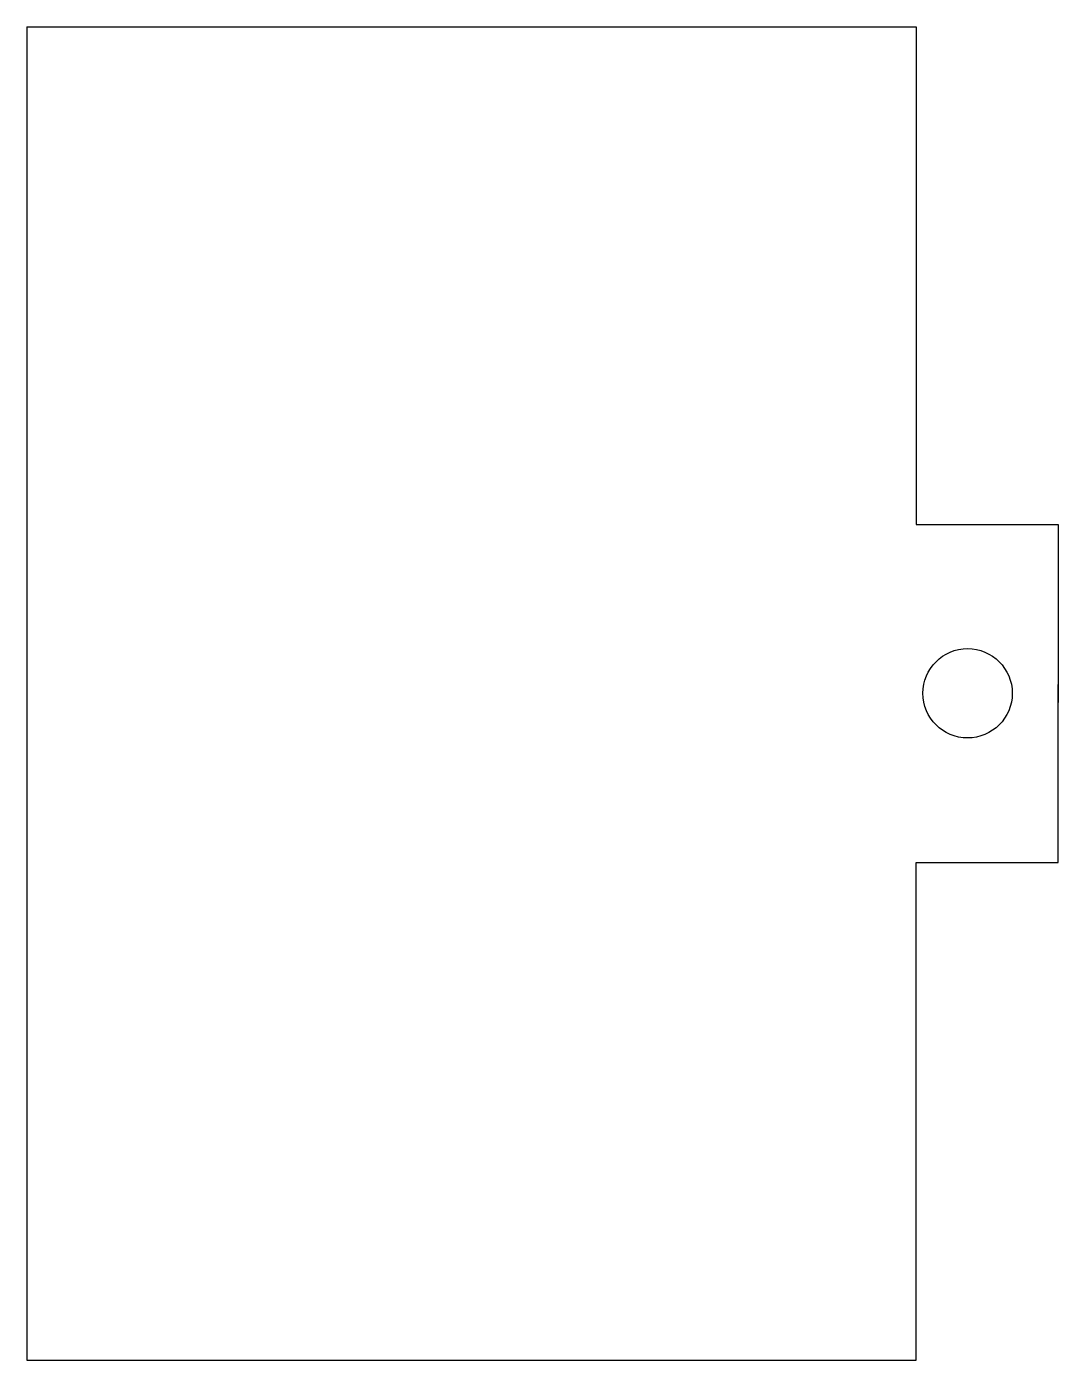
# Model space of a CAD drawing. Header units: millimetres. Extents: x 134 to 192, y 138.9 to 213.9.
import ezdxf

# ---------------------------------------------------------------- set-up
doc = ezdxf.new("R2010")
doc.units = ezdxf.units.MM
doc.linetypes.add('Solid', pattern=[0])

msp = doc.modelspace()

# ---------------------------------------------------------------- linework, layer by layer
at = {"layer": ' 50', "color": 0, "linetype": 'Solid'}
for points in [[(134, 213.851852), (178, 213.851852)], [(134, 213.851852), (134, 138.851852), (180, 138.851852)], [(175, 213.851852), (182, 213.851852)], [(182, 213.851852), (184, 213.851852), (184, 185.851852), (192, 185.851852), (192, 175.851852)], [(177, 138.851852), (184, 138.851852), (184, 166.851852), (192, 166.851852), (192, 176.851852)]]:
    msp.add_lwpolyline(points, dxfattribs=at)
at = {"layer": ' 50', "linetype": 'Solid'}
msp.add_circle((186.9, 176.363), 2.5111, dxfattribs=at)

doc.saveas('drawing.dxf')
